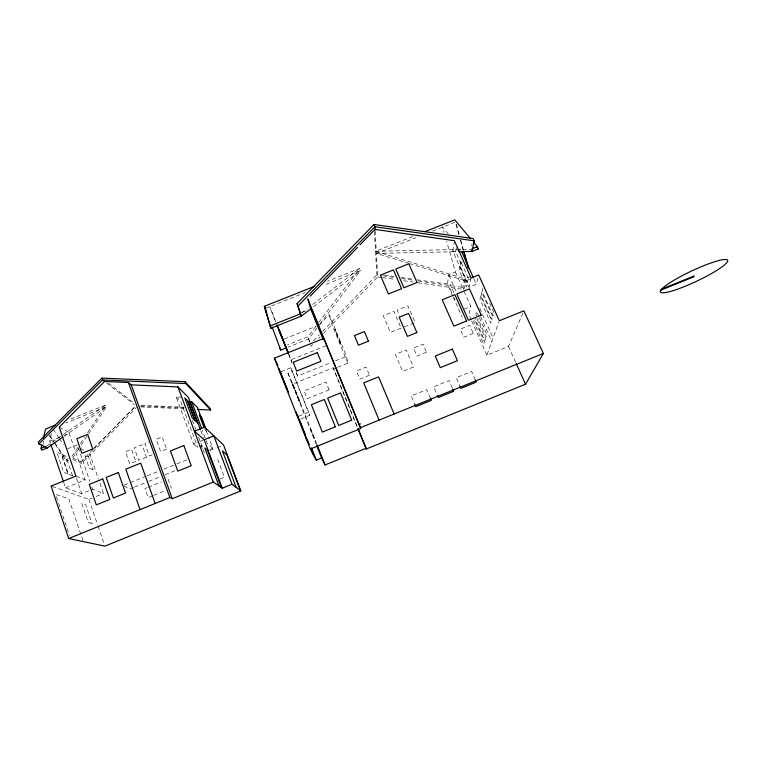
<?xml version="1.0" encoding="UTF-8"?>
<svg xmlns="http://www.w3.org/2000/svg" width="766" height="766" viewBox="0 0 766 766"><rect width="100%" height="100%" fill="white"/><g stroke="black" fill="none" stroke-linecap="round" stroke-linejoin="round"><path stroke-width="0.57" stroke-dasharray="3.83 2.87" d="M452.687 295.82L447.478 284.052L448.761 274.63L455.435 271.959L446.674 241.481M452.84 251.143L454.295 242.046M456.335 247.677L455.693 251.554L461.553 264.643L462.09 261.838M417.853 282.75L463.89 289.443L462.999 287.442L464.799 278.834L470.573 276.526M471.674 246.01L472.124 243.885M463.89 289.443L465.718 280.883L464.799 278.834L375.493 251.277L412.912 236.435M50.508 443.409L49.761 441.187L51.389 433.642M477.888 278.058L476.337 284.301L468.993 287.24L471.109 277.953M43.001 444.471L43.786 441.063M464.091 291.367L470.822 306.457L468.821 314.529L471.195 319.882M474.202 320.207L473.752 321.873L483.662 344.145L484.428 341.837L474.432 319.374M482.934 288.16L482.101 291.214L493.132 315.726L494.07 312.892L489.713 303.212M522.948 313.016L508.519 346.462L486.898 355.204L498.934 321.825M77.835 447.459L71.324 457.331L80.89 461.754L81.464 463.43L136.31 407.569M80.44 443.514L84.346 437.587M87.602 432.646L105.832 404.994L68.557 419.864M78.668 448.838L71.918 459.064L81.464 463.43M81.225 444.969L106.455 406.746L65.752 422.995M315.764 326.364L307.846 336.81L287.403 344.978M318.646 322.572L359.666 268.445L327.532 281.208M317.114 327.829L308.698 338.907L288.246 347.084M319.929 324.114L360.566 270.58L324.008 285.096M313.553 340.793L319.307 334.809M322.591 331.381L377.552 274.084M312.739 344.547L311.092 346.261L307.846 336.81L310.412 344.164M318.493 338.553L320.14 336.849M323.424 333.421L377.705 276.919L375.177 231.37M319.221 325.052L329.265 314.615L346.491 356.382L347.831 363.161L333.516 368.915L357.722 428.184M80.89 461.754L93.356 449.067M94.189 448.215L134.893 406.775M93.615 448.819L135.85 405.827M59.221 427.141L68.854 432.292L66.776 434.389L64.65 435.241M313.495 306.773L360.566 270.58M301.316 313.17L306.965 308.842M312.605 304.514L359.666 268.445M63.875 436.409L106.455 406.746M46.803 446.013L62.285 435.26M63.252 434.581L105.832 404.994M152.597 495.851L148.183 497.632L144.937 488.526L147.149 487.636M153.698 495.401L165.858 490.479M220.034 479.066L224.448 477.275L217.841 459.61L214.537 460.94M152.233 454.812L149.303 455.99L144.851 443.6L148.738 442.039M181.743 397.209L176.151 396.96L193.568 444.031L198.882 441.896M199.945 441.465L204.196 439.751M63.645 482.254L65.522 487.808L81.675 493.639L92.571 489.244L103.477 493.486L98.804 480.004M193.568 444.031L197.724 447.382L204.091 444.816M209.673 449.537L212.766 448.292L208.658 437.309M52.212 486.477L88.913 499.365L92.025 498.101M96.19 496.425L103.477 493.486M124.063 485.175L146.114 476.27M147.216 475.83L159.338 470.927M163.752 469.156L175.874 464.253M176.975 463.813L186.894 459.811M209.712 450.6L216.098 448.014M217.171 447.593L222.494 445.439M298.616 416.283L308.516 412.28L309.876 415.296L300.119 419.232M133.485 487.521L130.21 488.842L122.962 485.615M134.577 487.08L147.675 481.785M148.767 481.345L160.774 476.49M165.14 474.728L176.056 470.324M148.25 487.186L161.482 481.843M280.978 371.74L290.793 367.804L309.876 415.296M54.779 442.786L66.01 459.466L68.136 458.614M55.372 444.539L66.594 461.199L68.729 460.347M316.348 444.73L287.939 373.262L292.401 371.472M404.41 326.823L415.143 322.515L407.933 305.806L397.238 310.086L399.479 315.314M296.25 372.783L297.629 376.01L330.941 362.624M335.384 360.843L346.491 356.382M463.985 309.205L470.822 306.457M287.939 373.262L292.899 383.986L333.22 367.776L357.981 428.424M65.522 487.808L85.179 479.889L68.854 432.292M284.138 339.06L315.927 326.364M49.761 441.187L60.399 436.936M447.478 284.052L415.306 279.561M470.535 278.958L465.718 280.883L410.317 263.83M67.599 448.79L77.318 444.902L89.9 481.488M288.581 354.419L290.764 359.876L325.761 345.859M265.228 308.439L305.174 292.574M301.995 312.404L306.333 310.67M457.819 250.626L460.682 249.486L458.499 246.757M409.188 263.485L376.403 253.393L416.043 237.671M432.56 231.121L455.684 221.949M375.493 251.277L471.013 249.199M376.403 253.393L456.479 251.736M140.571 406.028L184.233 407.924M141.289 405.3L183.936 407.196M140.695 406.89L183.361 408.785M455.904 251.392L452.754 250.942L468.993 287.24M384.628 275.109L394.069 276.478M401.145 277.503L414.119 279.389M374.354 231.466L376.862 274.937L381.583 275.616M382.761 275.789L394.557 277.503M401.643 278.527L413.439 280.241M418.159 280.93L462.999 287.442M381.248 277.436L377.705 276.919L376.862 274.937M382.425 277.608L395.419 279.494M403.682 280.691L413.123 282.07M75.93 476.098L85.179 479.889M80.296 448.416L84.375 450.475M106.397 382.914L134.347 404.563M108.446 383.192L133.744 402.897M212.766 448.292L207.28 443.533L202.348 430.329M204.733 429.496L206.839 431.45M176.151 396.96L180.613 401.231L197.724 447.382M448.292 234.07L442.461 226.813L444.079 232.452M49.493 434.944L54.118 441.81M49.436 435.72L54.712 443.562M53.189 429.209L58.905 437.788M59.537 438.746L63.348 444.462M299.085 400.58L291.329 381.478L300.416 403.404L292.765 384.58M508.519 346.462L515.805 362.634M473.886 278.853L476.337 284.301M479.755 308.258L493.093 338.036M480.646 316.636L491.81 341.607M478.932 316.674L476.586 311.436L475.877 314.07L477.333 317.335M479.401 317.718L486.879 334.474L486.075 336.916L477.821 318.417M476.902 318.857L485.596 338.342L484.801 340.707L474.757 318.168M455.435 271.959L463.612 290.285M471.674 320.954L486.898 355.204M448.886 275.205L456.44 292.2M453.836 292.593L450.188 284.358L449.623 287.738L452.333 293.857M454.133 297.936L455.042 299.966M453.166 296.882L462.157 317.21M475.351 379.974L471.607 371.462L456.191 377.715L459.906 386.246M452.333 388.056L449.096 380.587L433.633 386.849L436.85 394.337M430.358 398.224L426.7 389.655L411.198 395.936L414.837 404.525M290.764 359.876L292.133 363.103M347.831 363.161L331.056 322.448L329.265 314.615M275.942 321.979L269.728 306.659L275.53 321.701M288.792 353.882L291.884 361.629M296.298 372.688L297.629 376.01M290.793 367.804L308.516 412.28M292.899 383.986L316.712 443.878M206.188 430.712L208.247 436.208M200.884 430.856L203.373 437.53M192.343 420.362L195.665 429.295M198.566 437.118L204.378 452.754M200.989 445.305L202.243 448.665M168.099 479.162L171.373 488.239M89.478 453.032L98.421 478.874M91.805 487.032L92.571 489.244M88.913 499.365L97.675 524.978M98.058 526.098L104.54 545.028M76.37 478.099L81.675 493.639M66.01 459.466L66.594 461.199M82.929 540.48L68.835 498.79L55.659 494.424L69.476 535.597M456.316 224.218L459.16 234.406M460.739 240.064L463.593 250.262M456.009 224.39L458.853 234.588M460.443 240.256L463.286 250.453M333.22 367.776L333.516 368.915M459.887 266.329L459.121 270.398L466.494 286.886L467.346 282.999L459.887 266.329M460.778 261.57L460.002 265.725L467.471 282.424L468.352 278.451L460.778 261.57M480.742 296.174L479.956 299.085L490.7 323.022L491.6 320.322L480.742 296.174M481.804 292.306L480.991 295.283L491.868 319.499L492.787 316.731L481.804 292.306M135.754 461.448L129.751 463.87L125.423 451.643L131.417 449.24L135.754 461.448M146.459 457.139L138.646 460.289L134.222 447.871L142.007 444.74L146.459 457.139M166.576 449.039L160.582 451.452L156.178 439.282L162.153 436.879L166.576 449.039M329.121 389.875L307.176 398.722L304.045 390.89L325.952 382.062L329.121 389.875M369.432 375.235L359.819 379.113L356.449 370.964L366.052 367.106L369.432 375.235M426.49 352.236L416.943 356.094L413.477 348.013L423.014 344.173L426.49 352.236M473.292 333.373L463.784 337.212L460.242 329.179L469.73 325.358L473.292 333.373M413.458 367.038L402.619 371.414L395.39 354.342L406.191 349.995L413.458 367.038M401.097 328.154L390.354 332.463L383.23 315.697L393.944 311.408L401.097 328.154M92.044 523.456L88.224 522.402L81.79 503.521L85.687 504.804L92.044 523.456M67.915 473.924L63.626 472.182L56.808 452.045L61.165 454.037L67.915 473.924M72.588 475.82L68.423 474.125L61.682 454.276L65.914 456.21L72.588 475.82M92.983 469.74L89.268 468.055L84.787 455.071L88.55 456.909L92.983 469.74M314.309 438.2L310.038 427.782L314.309 438.2M340.353 342.507L334.799 329.035L340.908 345.121L340.353 342.507"/><path stroke-width="1.15" d="M314.232 286.484L264.375 306.285L270.915 328.26L301.297 316.157L297.045 303.681L373.942 224.476L473.235 238.571L474.269 240.85L472.009 251.42L458.863 251.688M62.908 437.08L47.425 447.871L41.699 450.159L41.077 448.301L41.862 444.912M43.432 438.114L45.539 429.056L55.401 425.12M358.162 429.276L366.234 449.039L525.524 384.206L543.381 353.452L523.877 310.852L499.327 320.743L478.664 274.937L471.109 277.953L454.382 240.696L374.995 229.407L360.049 244.814M308.056 299.879L310.68 308.937L301.297 316.157L297.993 306.017L374.919 226.736L474.269 240.85M310.22 296.183L357.559 247.38M197.58 409.427L210.621 410.002L209.999 408.355L185.066 381.698L101.888 378.088L38.3 442.087L38.932 443.983L47.425 447.871M38.932 443.983L102.548 379.936L185.755 383.555L210.621 410.002M222.264 488.22L213.302 482.073L172.273 498.704L131.197 384.867L128.391 382.512L104.54 381.478L59.221 427.141L75.93 476.098L51.102 486.084L68.672 538.536L104.923 546.139L240.84 490.891L223.557 445.008L204.551 427.131L194.411 431.21L204.196 439.751L222.264 488.22L232.002 484.265L240.84 490.891M310.307 449.02L360.642 428.596L323.759 338.419L274.352 358.182L310.307 449.02L316.329 460.136L321.624 457.982L325.09 464.952L366.091 448.273L357.981 428.424M661.757 289.108L694.207 275.971L693.287 276.995L660.934 290.094M68.672 538.536L169.851 497.527L172.273 498.704M359.761 424.163L360.441 423.895M360.642 428.596L360.46 427.667L543.381 353.452M204.196 439.751L213.838 435.864L232.002 484.265M279.877 347.994L280.71 350.1L286.091 347.946M41.077 448.301L45.845 446.396M270.015 325.981L300.377 313.888M472.057 248.778L477.295 246.69L478.31 248.912L472.009 251.42L471.349 249.936M425.025 231.638L454.736 219.861L470.535 238.638M131.197 384.867L177.961 386.916L188.455 397.506L200.472 429.745M189.461 401.623L191.672 401.729L197.561 407.646L205.365 428.52M104.54 381.478L102.548 379.936L101.888 378.088M473.541 242.219L477.295 246.69M476.797 247.112L478.31 248.912M305.835 437.558L306.927 439.598L297.084 414.55L298.242 416.819M307.204 440.115L308.258 442.097M295.571 411.61L296.768 413.956M287.279 389.406L288.59 392.039M280.097 371.376L278.661 368.465L287.087 389.032L280.299 371.778M274.352 358.182L277.914 365.487M516.294 363.716L525.524 384.206M461.659 251.66L473.398 277.771M475.351 379.974L476.289 382.1L460.835 388.372L459.906 386.246M452.792 389.128L453.721 391.263L438.229 397.544L437.309 395.409M373.942 224.476L374.919 226.736L375.12 230.212M430.358 398.224L431.277 400.369L415.746 406.669L414.837 404.525M285.201 345.667L285.919 347.352M288.217 352.791L278.901 329.897L282.08 337.433M394.126 414.013L378.605 376.882L363.706 382.885L379.103 420.103M307.731 298.75L360.46 427.667M310.68 308.937L323.099 339.348M297.045 303.681L297.993 306.017M277.273 325.263L283.047 339.501M282.52 338.524L288.495 353.385M276.813 324.956L288.15 353.327M317.153 444.989L325.09 464.952M316.789 445.831L321.624 457.982M311.513 447.976L316.329 460.136M311.073 448.359L314.146 456.124M299.554 420.113L300.856 423.416M301.095 423.818L302.388 427.083M302.599 427.811L305.404 434.705M307.989 441.245L309.282 444.51M311.015 448.866L313.17 454.305M240.294 490.479L226.899 454.908L222.427 450.887L236.139 487.368M206.016 429.238L201.468 417.077L199.304 414.971L203.9 427.265M185.066 381.698L185.755 383.555M191.672 401.729L201.525 428.127M266.817 312.873L264.375 306.285L270.915 328.26M272.16 327.082L280.71 350.1M221.393 487.616L207.433 450.14L204.809 447.966L218.952 485.941M177.961 386.916L213.302 482.073M128.391 382.512L169.851 497.527M155.144 503.492L140.743 463.143L125.787 469.165L140.054 509.601M50.891 444.519L63.272 481.144M463.909 251.392L468.648 268.378M463.928 252.723L468.045 267.458M323.759 338.419L324.334 340.544M366.091 448.273L366.234 449.039M661.24 289.644L660.436 290.812A37.228 5.707 -25.2 0 0 704.605 277.282A37.228 5.707 -25.2 0 0 718.527 260.622A37.228 5.707 -25.2 0 0 662.6 288.236L661.24 289.644M335.336 426.815L322.333 432.081L311.379 404.687L324.315 399.479L335.336 426.815M351.69 420.189L338.706 425.446L327.656 398.129L340.573 392.92L351.69 420.189M183.84 445.544L170.445 450.944L177.798 471.128L191.251 465.69L183.84 445.544M118.328 472.517L106.206 477.4L113.368 497.986L125.538 493.074L118.328 472.517M102.768 478.951L89.268 484.39L96.305 504.88L109.864 499.403L102.768 478.951M452.361 349.124L435.251 356.027L440.287 367.651L457.426 360.719L452.361 349.124M317.354 352.599L293.148 362.289L296.653 371.06L320.897 361.332L317.354 352.599M92.715 448.953L81.847 453.309L76.82 438.698L87.65 434.37L92.715 448.953M368.417 341.205L358.44 345.207L354.428 335.565L364.386 331.573L368.417 341.205M416.867 332.578L407.388 336.379L399.163 317.181L408.604 313.399L416.867 332.578M466.599 321.021L453.855 326.144L442.241 299.755L454.918 294.68L466.599 321.021M481.211 315.142L468.486 320.265L456.795 293.924L469.453 288.859L481.211 315.142M401.566 288.725L388.419 293.972L380.357 275.138L393.446 269.929L401.566 288.725M417.03 282.558L403.902 287.786L395.783 269L408.853 263.801L417.03 282.558M194.784 420.285L192.142 417.834L184.721 397.88L187.44 400.57L194.784 420.285M197.657 422.947L195.091 420.572L187.766 400.896L190.408 403.51L197.657 422.947M318.33 325.799L312.279 311.006L319.173 328.853L318.33 325.799"/></g></svg>
